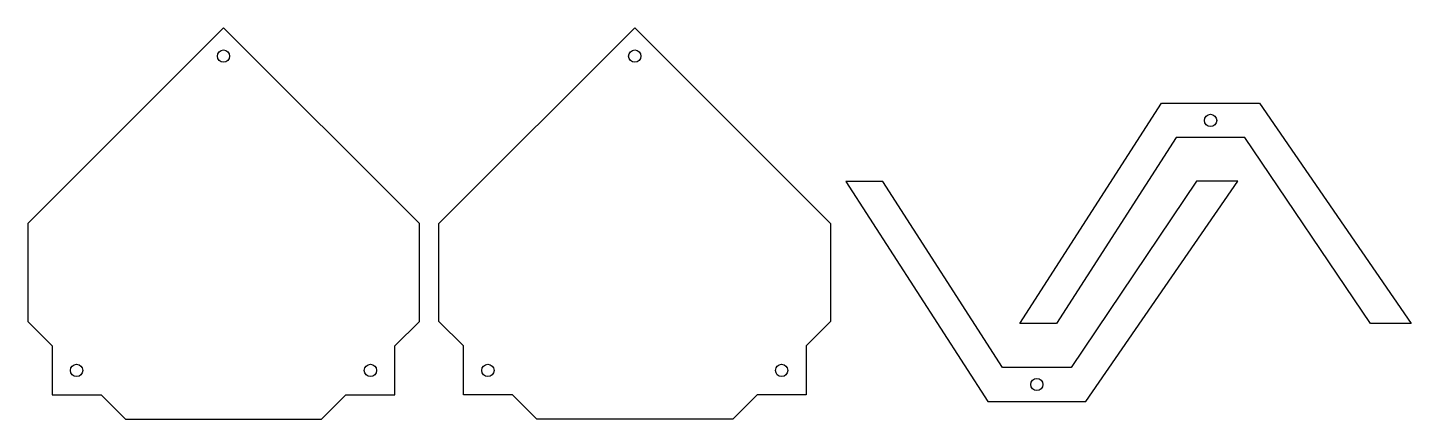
# Model space of a CAD drawing. Header units: millimetres. Extents: x 0 to 1413, y 0 to 400.
import ezdxf

# ---------------------------------------------------------------- set-up
doc = ezdxf.new("R2010")
doc.units = ezdxf.units.MM
doc.layers.get('0').update_dxf_attribs({"linetype": 'CONTINUOUS'})

msp = doc.modelspace()

# ---------------------------------------------------------------- linework, layer by layer
for points in [[(325, 25), (375, 25), (375, 75), (400, 100), (400, 200), (200, 400), (0.1, 199.9), (0, 100), (25, 75), (25, 25), (75, 25), (100, 0), (300, 0)], [(819.9, 100), (795, 75), (795, 25), (745, 25), (720, 0), (520, 0), (495, 25), (445, 25), (445, 75), (420, 100), (420, 200), (620, 400), (819.9, 199.9)], [(1013.1, 98), (1158, 322.8), (1258, 322.8), (1413, 97.8), (1371.2, 97.8), (1243, 287.8), (1173, 287.8), (1050.7, 98)], [(835.7, 243), (980.6, 18.1), (1080.7, 18.1), (1235.7, 243.1), (1193.8, 243.1), (1065.6, 53.1), (995.6, 53.1), (873.3, 243)]]:
    msp.add_lwpolyline(points, close=True)
for centre in [(200, 371), (620, 371), (1208, 305.3), (50, 50), (350, 50), (470, 50), (770, 50), (1030.6, 35.6)]:
    msp.add_circle(centre, 6.25)

doc.saveas('drawing.dxf')
